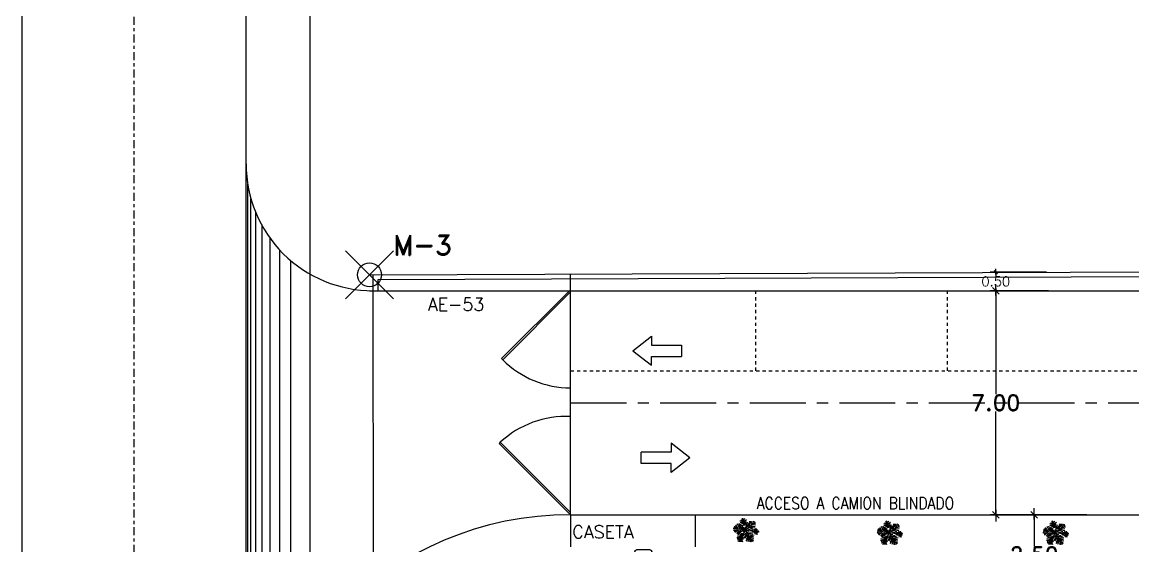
# Model space of a CAD drawing. Header units: millimetres. Extents: x 1590 to 1932, y -48 to 167.
# Drawn here: x 1613.59 to 1648.31, y 119.64 to 136 of the extents above; entities that cross this region are included whole.
import ezdxf

# ---------------------------------------------------------------- set-up
doc = ezdxf.new("R2010")
doc.units = ezdxf.units.MM
doc.header["$LTSCALE"] = 0.1
doc.header["$MEASUREMENT"] = 0
doc.header["$PDMODE"] = 35
doc.header["$PDSIZE"] = 0.75
for name, pattern in [('CENTER2', [1.125, 0.75, -0.125, 0.125, -0.125]), ('CENTERX2', [4, 2.5, -0.5, 0.5, -0.5]), ('DASHED', [0.75, 0.5, -0.25])]:
    doc.linetypes.add(name, pattern=pattern)
doc.layers.get('0').update_dxf_attribs({"linetype": 'CONTINUOUS'})
doc.layers.get('DEFPOINTS').update_dxf_attribs({"linetype": 'CONTINUOUS'})
for name, color, linetype in [('_KTI_CONTROL', 7, 'CONTINUOUS'), ('A-FURN-PLNT', 1, 'CONTINUOUS'), ('C-PRKG-CARS', 1, 'CONTINUOUS'), ('CALLES', 3, 'CONTINUOUS'), ('EJES', 1, 'CENTER2'), ('HATCH', 1, 'CONTINUOUS'), ('P-FIXT', 1, 'CONTINUOUS'), ('PARED', 4, 'CONTINUOUS'), ('PAREDES', 3, 'CONTINUOUS'), ('TERRENO', 4, 'CONTINUOUS'), ('TEXT', 3, 'CONTINUOUS')]:
    doc.layers.add(name, color=color, linetype=linetype)
doc.styles.add('ATT', font='txt')
doc.styles.add('ROMAND', font='romand.shx')
doc.dimstyles.new('URBA', dxfattribs={"dimtxt": 20, "dimasz": 0.5, "dimexe": 1.25, "dimexo": 0.63, "dimgap": 0.63, "dimtad": 0, "dimtih": 1, "dimtoh": 1, "dimzin": 1, "dimdsep": 46, "dimtxsty": 'ROMAND', "dimcen": 2.5, "dimclrd": 1, "dimclre": 1, "dimclrt": 3, "dimadec": 0, "dimazin": 0, "dimtfac": 1, "dimtmove": 0, "dimatfit": 3, "dimfxl": 1, "dimtvp": 1, "dimtolj": 1, "dimtzin": 1, "dimarcsym": 0})

# ---------------------------------------------------------------- blocks, each defined once
blk = doc.blocks.new('UTP1$0$DIMBLOCK')
at = {"color": 1}
blk.add_line((-7.5, 0), (10.5, 0), dxfattribs=at)
at = {"color": 4}
blk.add_line((-5.25, -5.25), (5.25, 5.25), dxfattribs=at)
blk = doc.blocks.new('*D203')
at = {"layer": 'CALLES', "color": 1, "linetype": 'Continuous', "transparency": 16777216}
for p, q in [((1646.874, 120.606), (1645.047, 120.606)), ((1645.227, 120.586), (1645.227, 119.625)), ((1645.227, 118.124), (1645.227, 119.085)), ((1646.874, 118.104), (1645.047, 118.104))]:
    blk.add_line(p, q, dxfattribs=at)
at = {"layer": 'DEFPOINTS', "color": 0, "linetype": 'Continuous', "transparency": 16777216}
for p in [(1645.227, 120.606), (1646.937, 120.606), (1646.937, 118.104)]:
    blk.add_point(p, dxfattribs=at)
at = {"layer": 'CALLES', "color": 1, "linetype": 'Continuous', "transparency": 16777216, "xscale": 0.02, "yscale": 0.02, "zscale": 0.02}
for p, rotation in [((1645.227, 120.606), 90), ((1645.227, 118.104), 270)]:
    blk.add_blockref('UTP1$0$DIMBLOCK', p, dxfattribs=dict(at, rotation=rotation))
at = {"layer": 'CALLES', "color": 3, "linetype": 'Continuous', "transparency": 16777216, "insert": (1645.227, 119.355), "char_height": 0.5, "attachment_point": 5, "style": 'ROMAND'}
blk.add_mtext('\\A1;2.50', dxfattribs=at)
blk = doc.blocks.new('*D204')
at = {"layer": 'CALLES', "color": 1, "linetype": 'Continuous', "transparency": 16777216}
for p, q in [((1645.673, 127.606), (1643.846, 127.606)), ((1644.026, 127.586), (1644.026, 124.376)), ((1644.026, 120.626), (1644.026, 123.836)), ((1645.673, 120.606), (1643.846, 120.606))]:
    blk.add_line(p, q, dxfattribs=at)
at = {"layer": 'DEFPOINTS', "color": 0, "linetype": 'Continuous', "transparency": 16777216}
for p in [(1644.026, 127.606), (1645.736, 127.606), (1645.736, 120.606)]:
    blk.add_point(p, dxfattribs=at)
at = {"layer": 'CALLES', "color": 1, "linetype": 'Continuous', "transparency": 16777216, "xscale": 0.02, "yscale": 0.02, "zscale": 0.02}
for p, rotation in [((1644.026, 127.606), 90), ((1644.026, 120.606), 270)]:
    blk.add_blockref('UTP1$0$DIMBLOCK', p, dxfattribs=dict(at, rotation=rotation))
at = {"layer": 'CALLES', "color": 3, "linetype": 'Continuous', "transparency": 16777216, "insert": (1644.026, 124.106), "char_height": 0.5, "attachment_point": 5, "style": 'ROMAND'}
blk.add_mtext('\\A1;7.00', dxfattribs=at)
blk = doc.blocks.new('*D205')
at = {"color": 1, "linetype": 'Continuous', "transparency": 16777216}
for p, q in [((1645.611, 128.188), (1643.846, 128.188)), ((1644.026, 128.178), (1644.026, 128.067)), ((1645.673, 127.606), (1643.846, 127.606)), ((1644.026, 127.616), (1644.026, 127.727))]:
    blk.add_line(p, q, dxfattribs=at)
at = {"layer": 'DEFPOINTS', "color": 0, "linetype": 'Continuous', "transparency": 16777216}
for p in [(1644.026, 128.188), (1645.673, 128.188), (1645.736, 127.606)]:
    blk.add_point(p, dxfattribs=at)
at = {"color": 1, "linetype": 'Continuous', "transparency": 16777216, "xscale": 0.01, "yscale": 0.01, "zscale": 0.01}
for p, rotation in [((1644.026, 128.188), 90), ((1644.026, 127.606), 270)]:
    blk.add_blockref('UTP1$0$DIMBLOCK', p, dxfattribs=dict(at, rotation=rotation))
at = {"color": 2, "linetype": 'Continuous', "transparency": 16777216, "insert": (1644.026, 127.897), "char_height": 0.3, "attachment_point": 5, "style": 'ROMAND'}
blk.add_mtext('\\A1;0.50', dxfattribs=at)
blk = doc.blocks.new('15PTOI01')
at = {"color": 0, "linetype": 'ByBlock'}
for p, q in [((0, -8.5), (0, 8.5)), ((2, 10.5), (6, 10.5)), ((8, 8.5), (8, -8.5)), ((9.5, 4.375), (9.5, -4.375)), ((11.25, 4.375), (9.5, 4.375)), ((6, -10.5), (2, -10.5)), ((11.25, -4.375), (9.5, -4.375))]:
    blk.add_line(p, q, dxfattribs=at)
for centre, radius, start, end in [((2, 8.5), 2, 90, 180), ((6, 8.5), 2, 0, 90), ((17.766404, -2.827313), 9.712715, 75.184599, 132.137709), ((13.6875, -12.03125), 19.717859, 49.950272, 70.559965), ((23.458333, 0), 4.229167, 313.602819, 46.397181), ((2, -8.5), 2, 180, 270), ((6, -8.5), 2, 270, 0), ((17.766404, 2.827313), 9.712715, 227.862291, 284.815401), ((13.6875, 12.03125), 19.717859, 289.440035, 310.049728)]:
    blk.add_arc(centre, radius, start, end, dxfattribs=at)
at = {"color": 0, "linetype": 'ByBlock', "style": 'ATT'}
for tag, p, flags in [('ROOM_NUMBER', (0, -32), 1), ('ITEM', (0, -23), 3)]:
    blk.add_attdef(tag, p, '', height=6, dxfattribs=dict(at, flags=flags))
blk = doc.blocks.new('ss1')
at = {"layer": '_KTI_CONTROL', "color": 1}
for points in [[(0.141, 0.122, 0), (0.141, 0.122, 0), (0.141, 0.122, 0), (0.141, 0.122, 0), (0.141, 0.122, 0)], [(0.141, 0.122, 0), (0.141, 0.122, 0), (0.141, 0.122, 0), (0.141, 0.122, 0), (0.141, 0.122, 0), (0.141, 0.122, 0), (0.141, 0.122, 0), (0.141, 0.122, 0), (0.141, 0.122, 0), (0.141, 0.122, 0), (0.141, 0.122, 0)]]:
    blk.add_polyline3d(points, dxfattribs=at)
at = {"layer": '_KTI_CONTROL'}
for points in [[(0.141, 0.122, 0), (0.141, 0.122, 0), (0.141, 0.122, 0), (0.141, 0.122, 0)], [(0.141, 0.122, 0), (0.141, 0.122, 0)]]:
    blk.add_polyline3d(points, dxfattribs=at)
at = {"layer": 'P-FIXT', "xscale": 0.0254, "yscale": 0.0254, "zscale": 0.0254}
blk.add_blockref('15PTOI01', (17.719, 12.528), dxfattribs=at)
blk = doc.blocks.new('2')
at = {"color": 3, "linetype": 'ByBlock'}
for p, q in [((1.063, -0.026), (0.479, 0.431)), ((0.479, 0.431), (0.479, 0.152)), ((0.479, 0.152), (-0.461, 0.152)), ((-0.461, 0.152), (-0.461, -0.204)), ((0.479, -0.204), (-0.461, -0.204)), ((1.063, -0.026), (0.479, -0.483)), ((0.479, -0.483), (0.479, -0.204))]:
    blk.add_line(p, q, dxfattribs=at)
blk = doc.blocks.new('12PPLT13')
at = {"color": 0, "linetype": 'ByBlock'}
for p, q in [((0.072, 0.374), (-0.032, 0.463)), ((0.082, 0.423), (0.032, 0.506)), ((0.043, 0.216), (0.118, 0.512)), ((0.125, 0.441), (0.165, 0.477)), ((0.007, 0.034), (-0.532, -0.012)), ((-0.461, 0.009), (-0.508, 0.027)), ((-0.421, 0.013), (-0.475, 0.073)), ((-0.38, 0.017), (-0.429, 0.11)), ((-0.269, 0.244), (-0.391, 0.267)), ((-0.34, 0.304), (-0.387, 0.319)), ((-0.335, 0.019), (-0.382, 0.08)), ((-0.209, 0.188), (-0.374, 0.2)), ((0.018, 0.032), (-0.372, 0.365)), ((-0.181, 0.16), (-0.372, 0.13)), ((-0.313, 0.348), (-0.334, 0.395)), ((-0.289, 0.021), (-0.311, 0.073)), ((-0.134, 0.14), (-0.275, 0.084)), ((-0.264, 0.301), (-0.264, 0.385)), ((-0.079, 0.089), (-0.252, 0.031)), ((-0.006, 0.006), (-0.224, -0.376)), ((-0.213, 0.267), (-0.209, 0.393)), ((-0.154, 0.223), (-0.166, 0.397)), ((-0.13, 0.192), (-0.091, 0.357)), ((-0.091, 0.16), (-0.004, 0.385)), ((-0.044, 0.117), (-0.012, 0.275)), ((0.039, 0.256), (-0.007, 0.309)), ((0.003, 0.07), (0.003, 0.172)), ((0.007, 0.034), (0.279, -0.377)), ((0.05, 0.305), (0.011, 0.37)), ((0.018, 0.032), (0.492, 0.097)), ((0.039, 0.054), (0.078, 0.153)), ((0.055, 0.031), (0.118, -0.029)), ((0.064, 0.226), (0.1, 0.238)), ((0.078, 0.277), (0.167, 0.287)), ((0.092, 0.327), (0.224, 0.327)), ((0.095, 0.074), (0.13, 0.239)), ((0.098, 0.026), (0.204, -0.048)), ((0.114, 0.402), (0.206, 0.423)), ((0.114, 0.362), (0.232, 0.388)), ((0.145, 0.085), (0.185, 0.271)), ((0.161, 0.022), (0.271, -0.115)), ((0.189, 0.085), (0.26, 0.294)), ((0.213, 0.031), (0.327, -0.151)), ((0.236, 0.093), (0.327, 0.286)), ((0.264, 0.022), (0.367, -0.096)), ((0.292, 0.089), (0.393, 0.247)), ((0.303, 0.05), (0.433, -0.057)), ((0.346, 0.104), (0.445, 0.2)), ((0.361, 0.05), (0.457, -0.021)), ((0.421, 0.117), (0.472, 0.168)), ((0.436, 0.054), (0.5, 0.022)), ((-0.464, -0.026), (-0.49, -0.07)), ((-0.421, -0.026), (-0.454, -0.137)), ((-0.382, -0.03), (-0.4, -0.134)), ((-0.306, -0.009), (-0.35, -0.098)), ((-0.13, -0.183), (-0.335, -0.147)), ((-0.173, -0.254), (-0.323, -0.28)), ((-0.158, -0.214), (-0.316, -0.214)), ((-0.217, -0.308), (-0.308, -0.359)), ((-0.237, -0.352), (-0.292, -0.411)), ((-0.106, -0.115), (-0.28, -0.115)), ((-0.252, -0.011), (-0.278, -0.054)), ((-0.233, -0.408), (-0.241, -0.43)), ((-0.083, -0.08), (-0.224, -0.053)), ((-0.201, -0.38), (-0.181, -0.443)), ((-0.177, -0.333), (-0.151, -0.423)), ((-0.145, -0.277), (-0.083, -0.43)), ((-0.048, -0.037), (-0.126, -0.017)), ((-0.126, -0.237), (-0.012, -0.395)), ((-0.098, -0.19), (-0.02, -0.336)), ((-0.059, -0.151), (0.039, -0.286)), ((-0.04, -0.104), (0.067, -0.289)), ((-0.019, -0.066), (0.075, -0.164)), ((0.165, -0.23), (0.092, -0.334)), ((0.109, -0.131), (0.095, -0.185)), ((0.139, -0.18), (0.104, -0.269)), ((0.12, -0.114), (0.189, -0.092)), ((0.189, -0.273), (0.121, -0.427)), ((0.153, -0.15), (0.217, -0.147)), ((0.178, -0.194), (0.275, -0.148)), ((0.206, -0.308), (0.178, -0.423)), ((0.206, -0.23), (0.342, -0.202)), ((0.232, -0.33), (0.222, -0.423)), ((0.232, -0.269), (0.356, -0.266)), ((0.253, -0.287), (0.342, -0.316)), ((0.261, -0.377), (0.267, -0.423)), ((0.275, -0.348), (0.328, -0.352)), ((0.293, -0.395), (0.311, -0.401))]:
    blk.add_line(p, q, dxfattribs=at)
at = {"color": 0, "linetype": 'ByBlock', "style": 'ATT'}
for tag, p, flags in [('ITEM', (-1, -3.25), 3), ('ROOM_NUMBER', (-1, -4.583), 1)]:
    blk.add_attdef(tag, p, '', height=1, dxfattribs=dict(at, flags=flags))

msp = doc.modelspace()

# ---------------------------------------------------------------- linework, layer by layer
at = {"color": 1, "linetype": 'Continuous'}
msp.add_line((1630.7358, 128.1302), (1630.7358, 128.1302), dxfattribs=at)
at = {"color": 2, "linetype": 'Continuous'}
msp.add_line((1634.6358, 119.6058), (1634.6358, 120.6058), dxfattribs=at)
at = {"color": 4, "linetype": 'Continuous'}
msp.add_arc((1630.7358, 110.4627), 10.1431, 90, 180, dxfattribs=at)
msp.add_point((1624.4496, 128.1057), dxfattribs=at)
at = {"layer": 'C-PRKG-CARS', "color": 2}
msp.add_line((1622.5927, 116.6473), (1622.5927, 158.3831), dxfattribs=at)
at = {"layer": 'CALLES', "linetype": 'Continuous'}
for p, q in [((1620.5927, 98.1302), (1620.5927, 157.9798)), ((1613.5927, -21.9342), (1613.5927, 156.5682)), ((1620.5927, 87.01), (1620.5927, 127.6057)), ((1620.5927, 52.886), (1620.5927, 125.5556)), ((1620.5927, 52.886), (1620.5927, 125.5556))]:
    msp.add_line(p, q, dxfattribs=at)
at = {"layer": 'CALLES', "color": 2, "linetype": 'CENTERX2'}
msp.add_line((1617.0927, -10.9342), (1617.0927, 157.274), dxfattribs=at)
at = {"layer": 'CALLES', "color": 1, "linetype": 'Continuous'}
for p, q in [((1620.6427, 114.1624), (1620.6427, 130.9406)), ((1620.7427, 112.3728), (1620.7427, 130.4882)), ((1620.8927, 113.0783), (1620.8927, 130.0556)), ((1621.0927, 113.7698), (1621.0927, 129.6413)), ((1621.3427, 114.4469), (1621.3427, 129.2484)), ((1621.6427, 115.1079), (1621.6427, 128.8814)), ((1621.9927, 115.7502), (1621.9927, 128.5457))]:
    msp.add_line(p, q, dxfattribs=at)
at = {"layer": 'HATCH', "color": 2, "linetype": 'Continuous'}
for p, q in [((1630.7004, 127.6057), (1628.5791, 125.4844)), ((1630.7358, 127.5704), (1628.6144, 125.4491)), ((1630.7004, 120.6363), (1628.5014, 122.8354)), ((1630.7358, 120.6717), (1628.5367, 122.8707))]:
    msp.add_line(p, q, dxfattribs=at)
at = {"layer": 'HATCH', "color": 1, "linetype": 'Continuous'}
for p, q in [((1628.6144, 125.4491), (1628.5791, 125.4844)), ((1628.5367, 122.8707), (1628.5014, 122.8354))]:
    msp.add_line(p, q, dxfattribs=at)
for centre, radius, start, end in [((1630.7358, 127.5704), 3, 225, 270), ((1630.5831, 120.6717), 3.0039, 87.08678, 132.94049)]:
    msp.add_arc(centre, radius, start, end, dxfattribs=at)
at = {"layer": 'PARED', "color": 4}
for p, q in [((1624.4533, 127.6057), (1774.5202, 127.6057)), ((1630.7358, 120.6058), (1756.5202, 120.6058))]:
    msp.add_line(p, q, dxfattribs=at)
at = {"layer": 'PARED', "color": 2}
msp.add_line((1630.7358, 120.6058), (1630.7358, 119.6058), dxfattribs=at)
at = {"layer": 'PARED', "color": 3}
msp.add_arc((1624.555, 131.5681), 3.9623, 180, 270.055, dxfattribs=at)
at = {"layer": 'PAREDES', "color": 8, "linetype": 'DASHED'}
for p, q in [((1636.5202, 125.1057), (1636.5202, 127.6057)), ((1642.5202, 125.1057), (1642.5202, 127.6057)), ((1630.7358, 125.1057), (1756.5202, 125.1057))]:
    msp.add_line(p, q, dxfattribs=at)
at = {"layer": 'PAREDES', "color": 1, "linetype": 'CENTERX2', "ltscale": 7}
msp.add_line((1630.7358, 124.1058), (1774.5202, 124.1058), dxfattribs=at)
at = {"layer": 'TERRENO', "color": 5, "linetype": 'Continuous'}
for p, q in [((1624.4523, 128.1057), (1776.0202, 128.6965)), ((1624.5927, -20.9342), (1624.5672, 128.1062))]:
    msp.add_line(p, q, dxfattribs=at)
at = {"layer": 'TERRENO', "color": 2, "linetype": 'Continuous'}
for p, q in [((1624.7172, 127.9568), (1776.0208, 128.5465)), ((1624.7173, 127.6057), (1624.7172, 127.9568))]:
    msp.add_line(p, q, dxfattribs=at)
at = {"layer": 'TERRENO', "color": 3, "linetype": 'Continuous'}
msp.add_line((1630.7358, 127.6057), (1630.7358, 128.1302), dxfattribs=at)
at = {"layer": 'TERRENO', "color": 8, "linetype": 'Continuous'}
msp.add_line((1630.7358, 120.6058), (1630.7358, 127.6057), dxfattribs=at)

# ---------------------------------------------------------------- block references
at = {"color": 1, "linetype": 'Continuous', "xscale": -1, "rotation": 90}
for p in [(1645.5379, 137.2231), (1644.4151, 135.6735), (1657.2651, 135.6735)]:
    msp.add_blockref('ss1', p, dxfattribs=at)
at = {"color": 1, "linetype": 'Continuous', "rotation": 270}
for p in [(1624.1315, 135.6735), (1634.0565, 135.6735), (1639.0565, 135.6735)]:
    msp.add_blockref('ss1', p, dxfattribs=at)
at = {"xscale": -1}
for p, rotation in [((1633.7395, 125.7582), 359.9999999999982), ((1633.4037, 122.3583), 179.9999999999981)]:
    msp.add_blockref('2', p, dxfattribs=dict(at, rotation=rotation))
at = {"layer": 'A-FURN-PLNT', "color": 8, "xscale": -0.7875000000000512, "yscale": 0.7874999999999992, "zscale": 0.7875000000000001}
for p in [(1636.2069, 120.0951), (1640.7068, 120.0138), (1645.8943, 120.0138)]:
    msp.add_blockref('12PPLT13', p, dxfattribs=at)

# ---------------------------------------------------------------- texts
at = {"layer": 'EJES', "color": 3, "style": 'ROMAND'}
msp.add_text('M-3', height=0.625, rotation=0, dxfattribs=at).set_placement((1625.1836, 128.7178))
at = {"layer": 'TEXT', "color": 2, "style": 'ROMAND'}
for s, p in [('AE-53', (1626.2718, 126.9796)), ('CASETA', (1630.7882, 119.87))]:
    msp.add_text(s, height=0.4, dxfattribs=at).set_placement(p)
at = {"layer": 'TEXT', "color": 1, "style": 'ROMAND', "width": 0.85}
msp.add_text('ACCESO A CAMION BLINDADO', height=0.375, dxfattribs=at).set_placement((1636.5515, 120.7778))

# ---------------------------------------------------------------- dimensions: what is measured, and where the dimension line sits
at = {"color": 3, "linetype": 'Continuous'}
dim = msp.add_linear_dim(base=(1644.0262, 128.1885), p1=(1645.7358, 127.6057), p2=(1645.6733, 128.1885), angle=90, text='0.50', dimstyle='URBA', override={"dimtxt": 0.3, "dimasz": 0.01, "dimexe": 0.18, "dimexo": 0.0625, "dimgap": 0.02, "dimzin": 0, "dimblk1": 'UTP1$0$DIMBLOCK', "dimblk2": 'UTP1$0$DIMBLOCK', "dimsah": 1, "dimcen": 0.09, "dimclrt": 2, "dimtdec": 4, "dimtofl": 0, "dimtvp": 0, "dimtzin": 0}, dxfattribs=at)
dim.commit()
dim.dimension.update_dxf_attribs({"geometry": '*D205', "text_midpoint": (1644.0262, 127.8971)})
at = {"layer": 'CALLES', "color": 2, "linetype": 'Continuous'}
for base, p1, p2, picture, middle in [((1644.0262, 127.6057), (1645.7358, 120.6058), (1645.7358, 127.6057), '*D204', (1644.0262, 124.1058)), ((1645.2272, 120.6058), (1646.9367, 118.1043), (1646.9367, 120.6058), '*D203', (1645.2272, 119.3551))]:
    dim = msp.add_linear_dim(base=base, p1=p1, p2=p2, angle=90, dimstyle='URBA', override={"dimtxt": 0.5, "dimasz": 0.02, "dimexe": 0.18, "dimexo": 0.0625, "dimgap": 0.02, "dimzin": 0, "dimblk1": 'UTP1$0$DIMBLOCK', "dimblk2": 'UTP1$0$DIMBLOCK', "dimsah": 1, "dimcen": 0.09, "dimtdec": 4, "dimtofl": 0, "dimtmove": 1, "dimtvp": 0, "dimtzin": 0}, dxfattribs=at)
    dim.commit()
    dim.dimension.update_dxf_attribs({"geometry": picture, "text_midpoint": middle})

doc.saveas('drawing.dxf')
